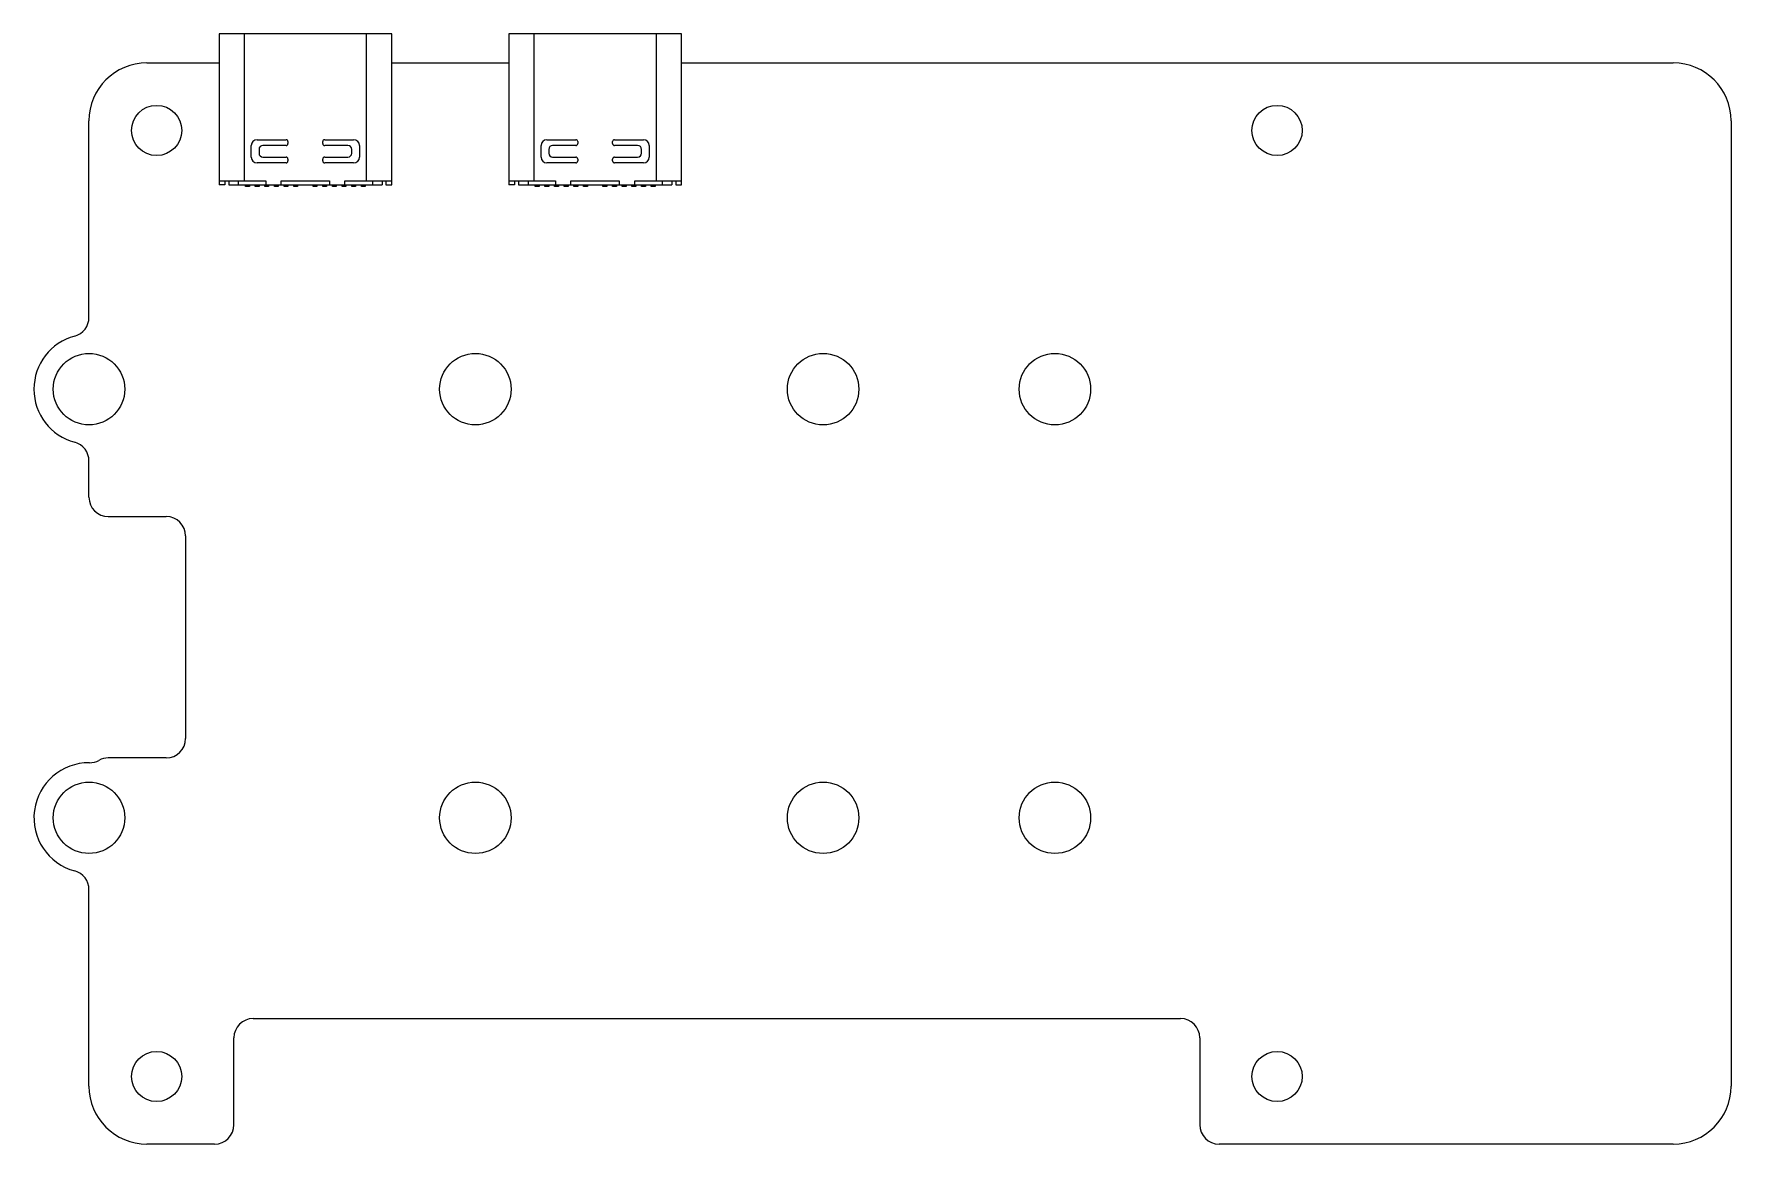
# Model space of a CAD drawing. Header units: millimetres. Extents: x -45.3 to 42.5, y -28 to 29.5.
import ezdxf

# ---------------------------------------------------------------- set-up
doc = ezdxf.new("R2010")
doc.units = ezdxf.units.MM

msp = doc.modelspace()

# ---------------------------------------------------------------- linework, layer by layer
at = {"color": 7, "linetype": 'Continuous', "lineweight": 25}
for p, q in [((-26.83, 29.5), (-35.77, 29.5)), ((-35.77, 29.5), (-35.77, 21.69)), ((-34.47, 29.5), (-34.47, 21.89)), ((-28.13, 21.89), (-28.13, 29.5)), ((-26.83, 21.69), (-26.83, 29.5)), ((-11.83, 29.5), (-20.77, 29.5)), ((-20.77, 29.5), (-20.77, 21.69)), ((-19.47, 29.5), (-19.47, 21.89)), ((-13.13, 21.89), (-13.13, 29.5)), ((-11.83, 21.69), (-11.83, 29.5)), ((-39.5, 28), (-35.77, 28)), ((-26.83, 28), (-20.77, 28)), ((-11.83, 28), (39.5, 28)), ((-42.5, 14.818), (-42.5, 25)), ((42.5, 25), (42.5, -25)), ((-34.1, 23.12), (-34.1, 23.72)), ((-33.8, 24.02), (-32.3, 24.02)), ((-32.3, 23.72), (-33.5, 23.72)), ((-32.2, 23.92), (-32.2, 23.82)), ((-30.4, 23.82), (-30.4, 23.92)), ((-30.3, 24.02), (-28.8, 24.02)), ((-29.1, 23.72), (-30.3, 23.72)), ((-28.5, 23.72), (-28.5, 23.12)), ((-19.1, 23.12), (-19.1, 23.72)), ((-18.8, 24.02), (-17.3, 24.02)), ((-17.3, 23.72), (-18.5, 23.72)), ((-17.2, 23.92), (-17.2, 23.82)), ((-15.4, 23.82), (-15.4, 23.92)), ((-15.3, 24.02), (-13.8, 24.02)), ((-14.1, 23.72), (-15.3, 23.72)), ((-13.5, 23.72), (-13.5, 23.12)), ((-33.7, 23.52), (-33.7, 23.32)), ((-33.5, 23.12), (-32.3, 23.12)), ((-32.2, 23.02), (-32.2, 22.92)), ((-30.4, 22.92), (-30.4, 23.02)), ((-30.3, 23.12), (-29.1, 23.12)), ((-28.9, 23.32), (-28.9, 23.52)), ((-18.7, 23.52), (-18.7, 23.32)), ((-18.5, 23.12), (-17.3, 23.12)), ((-17.2, 23.02), (-17.2, 22.92)), ((-15.4, 22.92), (-15.4, 23.02)), ((-15.3, 23.12), (-14.1, 23.12)), ((-13.9, 23.32), (-13.9, 23.52)), ((-32.3, 22.82), (-33.8, 22.82)), ((-28.8, 22.82), (-30.3, 22.82)), ((-17.3, 22.82), (-18.8, 22.82)), ((-13.8, 22.82), (-15.3, 22.82)), ((-35.77, 21.89), (-33.35, 21.89)), ((-35.47, 21.69), (-35.77, 21.69)), ((-35.47, 21.89), (-35.47, 21.69)), ((-35.27, 21.89), (-35.27, 21.69)), ((-35.27, 21.69), (-27.33, 21.69)), ((-34.77, 21.89), (-34.77, 21.69)), ((-34.4, 21.6), (-34.4, 21.69)), ((-34.2, 21.6), (-34.4, 21.6)), ((-34.2, 21.69), (-34.2, 21.6)), ((-33.9, 21.6), (-33.9, 21.69)), ((-33.7, 21.6), (-33.9, 21.6)), ((-33.7, 21.69), (-33.7, 21.6)), ((-33.4, 21.6), (-33.4, 21.69)), ((-33.2, 21.6), (-33.4, 21.6)), ((-33.35, 21.89), (-33.35, 21.69)), ((-33.2, 21.69), (-33.2, 21.6)), ((-32.9, 21.6), (-32.9, 21.69)), ((-32.7, 21.6), (-32.9, 21.6)), ((-32.7, 21.69), (-32.7, 21.6)), ((-32.55, 21.89), (-30.05, 21.89)), ((-32.55, 21.69), (-32.55, 21.89)), ((-32.4, 21.6), (-32.4, 21.69)), ((-32.2, 21.6), (-32.4, 21.6)), ((-32.2, 21.69), (-32.2, 21.6)), ((-31.9, 21.6), (-31.9, 21.69)), ((-31.7, 21.6), (-31.9, 21.6)), ((-31.7, 21.69), (-31.7, 21.6)), ((-30.9, 21.6), (-30.9, 21.69)), ((-30.7, 21.6), (-30.9, 21.6)), ((-30.7, 21.69), (-30.7, 21.6)), ((-30.4, 21.6), (-30.4, 21.69)), ((-30.2, 21.6), (-30.4, 21.6)), ((-30.2, 21.69), (-30.2, 21.6)), ((-30.05, 21.89), (-30.05, 21.69)), ((-29.9, 21.6), (-29.9, 21.69)), ((-29.7, 21.6), (-29.9, 21.6)), ((-29.7, 21.69), (-29.7, 21.6)), ((-29.4, 21.6), (-29.4, 21.69)), ((-29.2, 21.6), (-29.4, 21.6)), ((-29.25, 21.69), (-29.25, 21.89)), ((-29.25, 21.89), (-26.83, 21.89)), ((-29.2, 21.69), (-29.2, 21.6)), ((-28.9, 21.6), (-28.9, 21.69)), ((-28.7, 21.6), (-28.9, 21.6)), ((-28.7, 21.69), (-28.7, 21.6)), ((-28.4, 21.6), (-28.4, 21.69)), ((-28.2, 21.6), (-28.4, 21.6)), ((-28.2, 21.69), (-28.2, 21.6)), ((-27.83, 21.89), (-27.83, 21.69)), ((-27.33, 21.89), (-27.33, 21.69)), ((-27.13, 21.89), (-27.13, 21.69)), ((-27.13, 21.69), (-26.83, 21.69)), ((-20.77, 21.89), (-18.35, 21.89)), ((-20.47, 21.69), (-20.77, 21.69)), ((-20.47, 21.89), (-20.47, 21.69)), ((-20.27, 21.89), (-20.27, 21.69)), ((-20.27, 21.69), (-12.33, 21.69)), ((-19.77, 21.89), (-19.77, 21.69)), ((-19.4, 21.6), (-19.4, 21.69)), ((-19.2, 21.6), (-19.4, 21.6)), ((-19.2, 21.69), (-19.2, 21.6)), ((-18.9, 21.6), (-18.9, 21.69)), ((-18.7, 21.6), (-18.9, 21.6)), ((-18.7, 21.69), (-18.7, 21.6)), ((-18.4, 21.6), (-18.4, 21.69)), ((-18.2, 21.6), (-18.4, 21.6)), ((-18.35, 21.89), (-18.35, 21.69)), ((-18.2, 21.69), (-18.2, 21.6)), ((-17.9, 21.6), (-17.9, 21.69)), ((-17.7, 21.6), (-17.9, 21.6)), ((-17.7, 21.69), (-17.7, 21.6)), ((-17.55, 21.89), (-15.05, 21.89)), ((-17.55, 21.69), (-17.55, 21.89)), ((-17.4, 21.6), (-17.4, 21.69)), ((-17.2, 21.6), (-17.4, 21.6)), ((-17.2, 21.69), (-17.2, 21.6)), ((-16.9, 21.6), (-16.9, 21.69)), ((-16.7, 21.6), (-16.9, 21.6)), ((-16.7, 21.69), (-16.7, 21.6)), ((-15.9, 21.6), (-15.9, 21.69)), ((-15.7, 21.6), (-15.9, 21.6)), ((-15.7, 21.69), (-15.7, 21.6)), ((-15.4, 21.6), (-15.4, 21.69)), ((-15.2, 21.6), (-15.4, 21.6)), ((-15.2, 21.69), (-15.2, 21.6)), ((-15.05, 21.89), (-15.05, 21.69)), ((-14.9, 21.6), (-14.9, 21.69)), ((-14.7, 21.6), (-14.9, 21.6)), ((-14.7, 21.69), (-14.7, 21.6)), ((-14.4, 21.6), (-14.4, 21.69)), ((-14.2, 21.6), (-14.4, 21.6)), ((-14.25, 21.69), (-14.25, 21.89)), ((-14.25, 21.89), (-11.83, 21.89)), ((-14.2, 21.69), (-14.2, 21.6)), ((-13.9, 21.6), (-13.9, 21.69)), ((-13.7, 21.6), (-13.9, 21.6)), ((-13.7, 21.69), (-13.7, 21.6)), ((-13.4, 21.6), (-13.4, 21.69)), ((-13.2, 21.6), (-13.4, 21.6)), ((-13.2, 21.69), (-13.2, 21.6)), ((-12.83, 21.89), (-12.83, 21.69)), ((-12.33, 21.89), (-12.33, 21.69)), ((-12.13, 21.89), (-12.13, 21.69)), ((-12.13, 21.69), (-11.83, 21.69)), ((-42.5, 5.5), (-42.5, 7.382)), ((-41.5, 4.5), (-38.5, 4.5)), ((-37.5, 3.5), (-37.5, -7)), ((-38.5, -8), (-41.5, -8)), ((-42.5, -25), (-42.5, -14.818)), ((-34, -21.5), (14, -21.5)), ((-35, -27), (-35, -22.5)), ((15, -22.5), (15, -27)), ((-36, -28), (-39.5, -28)), ((39.5, -28), (16, -28))]:
    msp.add_line(p, q, dxfattribs=at)
for centre, radius in [((-39, 24.5), 1.3), ((19, 24.5), 1.3), ((-42.5, 11.1), 1.85), ((-22.5, 11.1), 1.85), ((-4.5, 11.1), 1.85), ((7.5, 11.1), 1.85), ((-42.5, -11.1), 1.85), ((-22.5, -11.1), 1.85), ((-4.5, -11.1), 1.85), ((7.5, -11.1), 1.85), ((-39, -24.5), 1.3), ((19, -24.5), 1.3)]:
    msp.add_circle(centre, radius, dxfattribs=at)
for centre, radius, start, end in [((-39.5, 25), 3, 90, 180), ((39.5, 25), 3, 0, 90), ((-33.8, 23.72), 0.3, 90, 180), ((-33.5, 23.52), 0.2, 90, 180), ((-32.3, 23.92), 0.1, 360, 90), ((-32.3, 23.82), 0.1, 270, 360), ((-30.3, 23.92), 0.1, 90, 180), ((-30.3, 23.82), 0.1, 180, 270), ((-29.1, 23.52), 0.2, 0, 90), ((-28.8, 23.72), 0.3, 360, 90), ((-18.8, 23.72), 0.3, 90, 180), ((-18.5, 23.52), 0.2, 90, 180), ((-17.3, 23.92), 0.1, 360, 90), ((-17.3, 23.82), 0.1, 270, 360), ((-15.3, 23.92), 0.1, 90, 180), ((-15.3, 23.82), 0.1, 180, 270), ((-14.1, 23.52), 0.2, 0, 90), ((-13.8, 23.72), 0.3, 360, 90), ((-33.8, 23.12), 0.3, 180, 270), ((-33.5, 23.32), 0.2, 180, 270), ((-32.3, 23.02), 0.1, 360, 90), ((-32.3, 22.92), 0.1, 270, 0), ((-30.3, 23.02), 0.1, 90, 180), ((-30.3, 22.92), 0.1, 180, 270), ((-29.1, 23.32), 0.2, 270, 360), ((-28.8, 23.12), 0.3, 270, 0), ((-18.8, 23.12), 0.3, 180, 270), ((-18.5, 23.32), 0.2, 180, 270), ((-17.3, 23.02), 0.1, 360, 90), ((-17.3, 22.92), 0.1, 270, 360), ((-15.3, 23.02), 0.1, 90, 180), ((-15.3, 22.92), 0.1, 180, 270), ((-14.1, 23.32), 0.2, 270, 360), ((-13.8, 23.12), 0.3, 270, 0), ((-43.5, 14.818), 1, 285.05465, 0), ((-42.5, 11.1), 2.85, 105.05465, 254.94535), ((-43.5, 7.382), 1, 0, 74.94535), ((-41.5, 5.5), 1, 180, 270), ((-38.5, 3.5), 1, 0, 90), ((-38.5, -7), 1, 270, 0), ((-42.5, -11.1), 2.85, 89.5309, 254.94535), ((-42.468, -7.25), 1, 269.5309, 298.96266), ((-41.5, -9), 1, 90, 118.96266), ((-43.5, -14.818), 1, 0, 74.94535), ((-34, -22.5), 1, 90, 180), ((14, -22.5), 1, 0, 90), ((-39.5, -25), 3, 180, 270), ((39.5, -25), 3, 270, 0), ((-36, -27), 1, 270, 0), ((16, -27), 1, 180, 270)]:
    msp.add_arc(centre, radius, start, end, dxfattribs=at)

doc.saveas('drawing.dxf')
